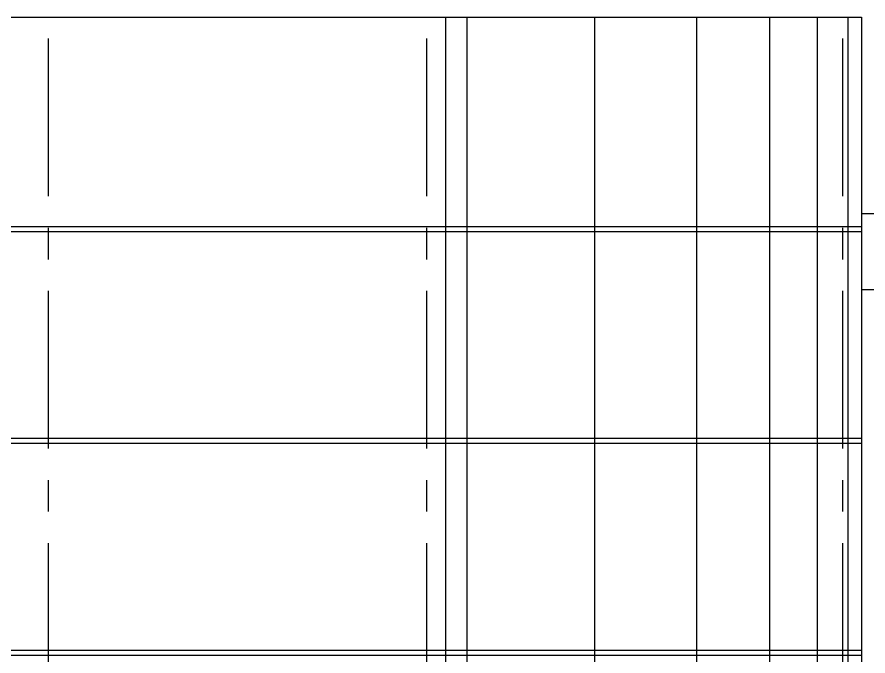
# Model space of a CAD drawing. Extents: x 915 to 2178, y -798 to 165.
# Drawn here: x 1317.92 to 1321.294, y -744.363 to -741.83 of the extents above; entities that cross this region are included whole.
import ezdxf

# ---------------------------------------------------------------- set-up
doc = ezdxf.new("R2010")
doc.units = 0
doc.header["$LTSCALE"] = 0.5
doc.header["$MEASUREMENT"] = 0
doc.linetypes.add('CENTER', pattern=[2, 1.25, -0.25, 0.25, -0.25])
for name, color, linetype in [('EJES', 125, 'CENTER'), ('MOBILIARIO', 125, 'CONTINUOUS'), ('MURO', 150, 'CONTINUOUS'), ('muro_facahda', 33, 'CONTINUOUS')]:
    doc.layers.add(name, color=color, linetype=linetype)

msp = doc.modelspace()

# ---------------------------------------------------------------- linework, layer by layer
at = {"layer": 'EJES'}
for p, q in [((1318.0436, -733.9158), (1318.0436, -746.03)), ((1319.5436, -733.9158), (1319.5436, -746.03)), ((1321.1936, -733.9158), (1321.1936, -746.03))]:
    msp.add_line(p, q, dxfattribs=at)
at = {"layer": 'MOBILIARIO'}
for p, q in [((1319.704, -741.83), (1319.704, -746.03)), ((1320.2095, -741.83), (1320.2095, -746.03)), ((1320.6139, -741.83), (1320.6139, -746.03)), ((1320.9037, -741.83), (1320.9037, -746.03)), ((1321.0924, -741.83), (1321.0924, -746.03)), ((1321.2137, -741.83), (1321.2137, -746.03)), ((1327.821, -742.61), (1321.2686, -742.61)), ((1308.054, -742.66), (1321.2686, -742.66)), ((1308.054, -742.68), (1321.2686, -742.68)), ((1308.054, -743.5), (1321.2686, -743.5)), ((1308.054, -743.52), (1321.2686, -743.52)), ((1309.204, -744.34), (1321.2686, -744.34)), ((1309.204, -744.36), (1321.2686, -744.36))]:
    msp.add_line(p, q, dxfattribs=at)
at = {"layer": 'MURO'}
msp.add_line((1319.6186, -744.36), (1321.2686, -744.36), dxfattribs=at)
at = {"layer": 'muro_facahda'}
for p, q in [((1308.004, -741.83), (1321.2686, -741.83)), ((1319.6186, -741.83), (1319.6186, -746.03)), ((1321.2686, -741.83), (1321.2686, -746.03)), ((1321.2686, -742.91), (1321.5686, -742.91))]:
    msp.add_line(p, q, dxfattribs=at)

doc.saveas('drawing.dxf')
